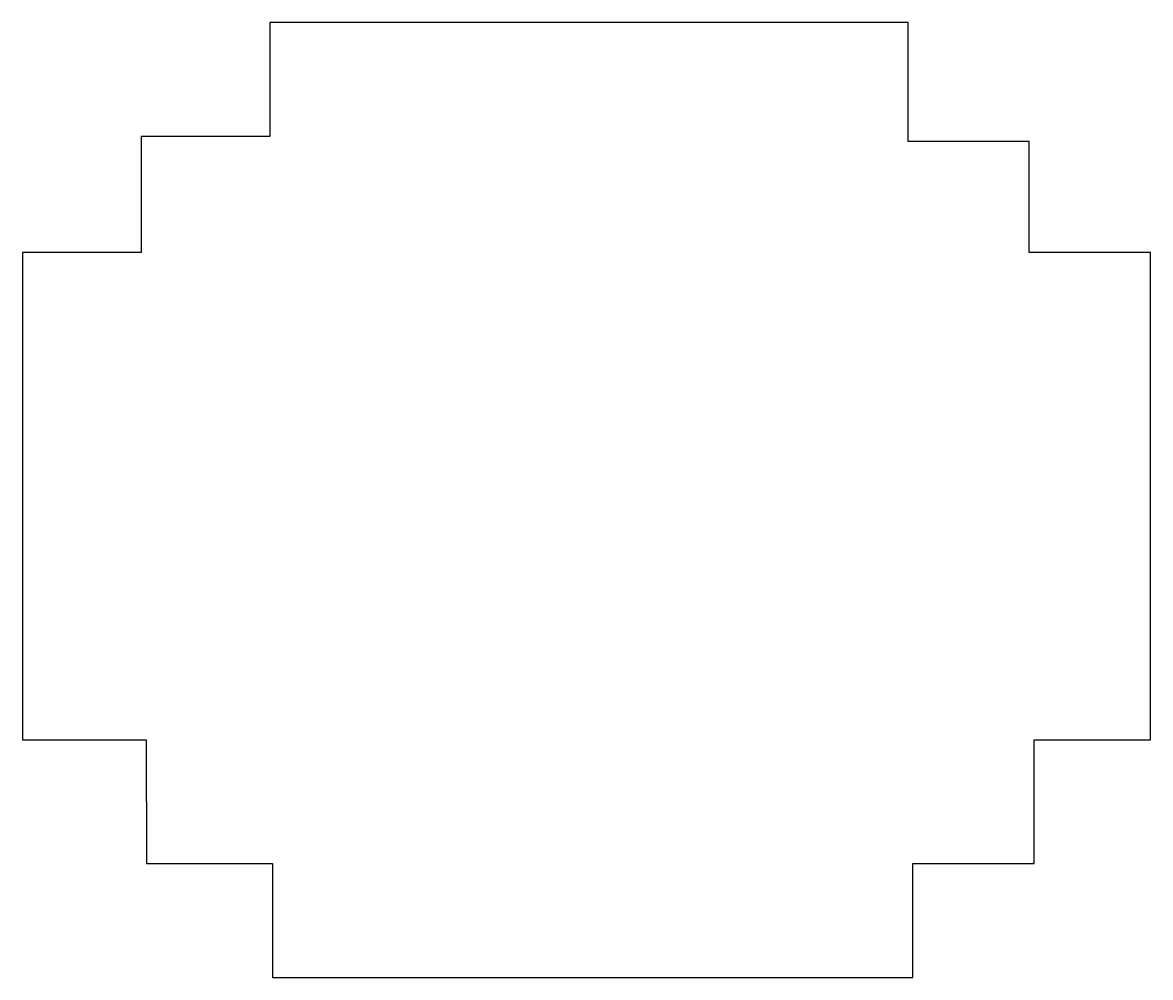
# Model space of a CAD drawing. Header units: centimetres. Extents: x -10.8 to 10.8, y -9.1 to 9.1.
import ezdxf

# ---------------------------------------------------------------- set-up
doc = ezdxf.new("R2010")
doc.units = ezdxf.units.CM
doc.header["$MEASUREMENT"] = 0
doc.layers.add('Camada 1', color=7, linetype='Continuous')

msp = doc.modelspace()

# ---------------------------------------------------------------- linework, layer by layer
at = {"layer": 'Camada 1'}
msp.add_open_spline([(-8.41838, -4.58754), (-8.41838, -4.58754), (-10.78309, -4.58754), (-10.78309, -4.58754), (-10.78309, -4.58754), (-10.78309, -4.58754), (-10.78309, 4.72944), (-10.78309, 4.72944), (-10.78309, 4.72944), (-10.78309, 4.72944), (-8.51297, 4.72944), (-8.51297, 4.72944), (-8.51297, 4.72944), (-8.51297, 4.72944), (-8.51297, 6.95226), (-8.51297, 6.95226), (-8.51297, 6.95226), (-8.51297, 6.95226), (-6.05367, 6.95226), (-6.05367, 6.95226), (-6.05367, 6.95226), (-6.05367, 6.95226), (-6.05367, 9.12779), (-6.05367, 9.12779), (-6.05367, 9.12779), (-6.05367, 9.12779), (6.14826, 9.12779), (6.14826, 9.12779), (6.14826, 9.12779), (6.14826, 9.12779), (6.14826, 6.85415), (6.14826, 6.85415), (6.14826, 6.85415), (6.14826, 6.85415), (8.46566, 6.85415), (8.46566, 6.85415), (8.46566, 6.85415), (8.46566, 6.85415), (8.46566, 4.72944), (8.46566, 4.72944), (8.46566, 4.72944), (8.46566, 4.72944), (10.78309, 4.72944), (10.78309, 4.72944), (10.78309, 4.72944), (10.78309, 4.72944), (10.78309, -4.58754), (10.78309, -4.58754), (10.78309, -4.58754), (10.78309, -4.58754), (8.56028, -4.58754), (8.56028, -4.58754), (8.56028, -4.58754), (8.56028, -4.58754), (8.56028, -6.95226), (8.56028, -6.95226), (8.56028, -6.95226), (8.56028, -6.95226), (6.24284, -6.95226), (6.24284, -6.95226), (6.24284, -6.95226), (6.24284, -6.95226), (6.24284, -9.12779), (6.24284, -9.12779), (6.24284, -9.12779), (6.24284, -9.12779), (-6.00636, -9.12779), (-6.00636, -9.12779), (-6.00636, -9.12779), (-6.00636, -9.12779), (-6.00636, -6.95226), (-6.00636, -6.95226), (-6.00636, -6.95226), (-6.00636, -6.95226), (-8.41298, -6.95226), (-8.41298, -6.95226), (-8.41298, -6.95226), (-8.41298, -6.95226), (-8.41838, -4.58754), (-8.41838, -4.58754)], degree=3, knots=[0, 0, 0, 0, 0.04761905, 0.04761905, 0.04761905, 0.04761905, 0.0952381, 0.0952381, 0.0952381, 0.0952381, 0.14285714, 0.14285714, 0.14285714, 0.14285714, 0.19047619, 0.19047619, 0.19047619, 0.19047619, 0.23809524, 0.23809524, 0.23809524, 0.23809524, 0.28571429, 0.28571429, 0.28571429, 0.28571429, 0.33333333, 0.33333333, 0.33333333, 0.33333333, 0.38095238, 0.38095238, 0.38095238, 0.38095238, 0.42857143, 0.42857143, 0.42857143, 0.42857143, 0.47619048, 0.47619048, 0.47619048, 0.47619048, 0.52380952, 0.52380952, 0.52380952, 0.52380952, 0.57142857, 0.57142857, 0.57142857, 0.57142857, 0.61904762, 0.61904762, 0.61904762, 0.61904762, 0.66666667, 0.66666667, 0.66666667, 0.66666667, 0.71428571, 0.71428571, 0.71428571, 0.71428571, 0.76190476, 0.76190476, 0.76190476, 0.76190476, 0.80952381, 0.80952381, 0.80952381, 0.80952381, 0.85714286, 0.85714286, 0.85714286, 0.85714286, 0.9047619, 0.9047619, 0.9047619, 0.9047619, 1, 1, 1, 1], dxfattribs=at)

doc.saveas('drawing.dxf')
